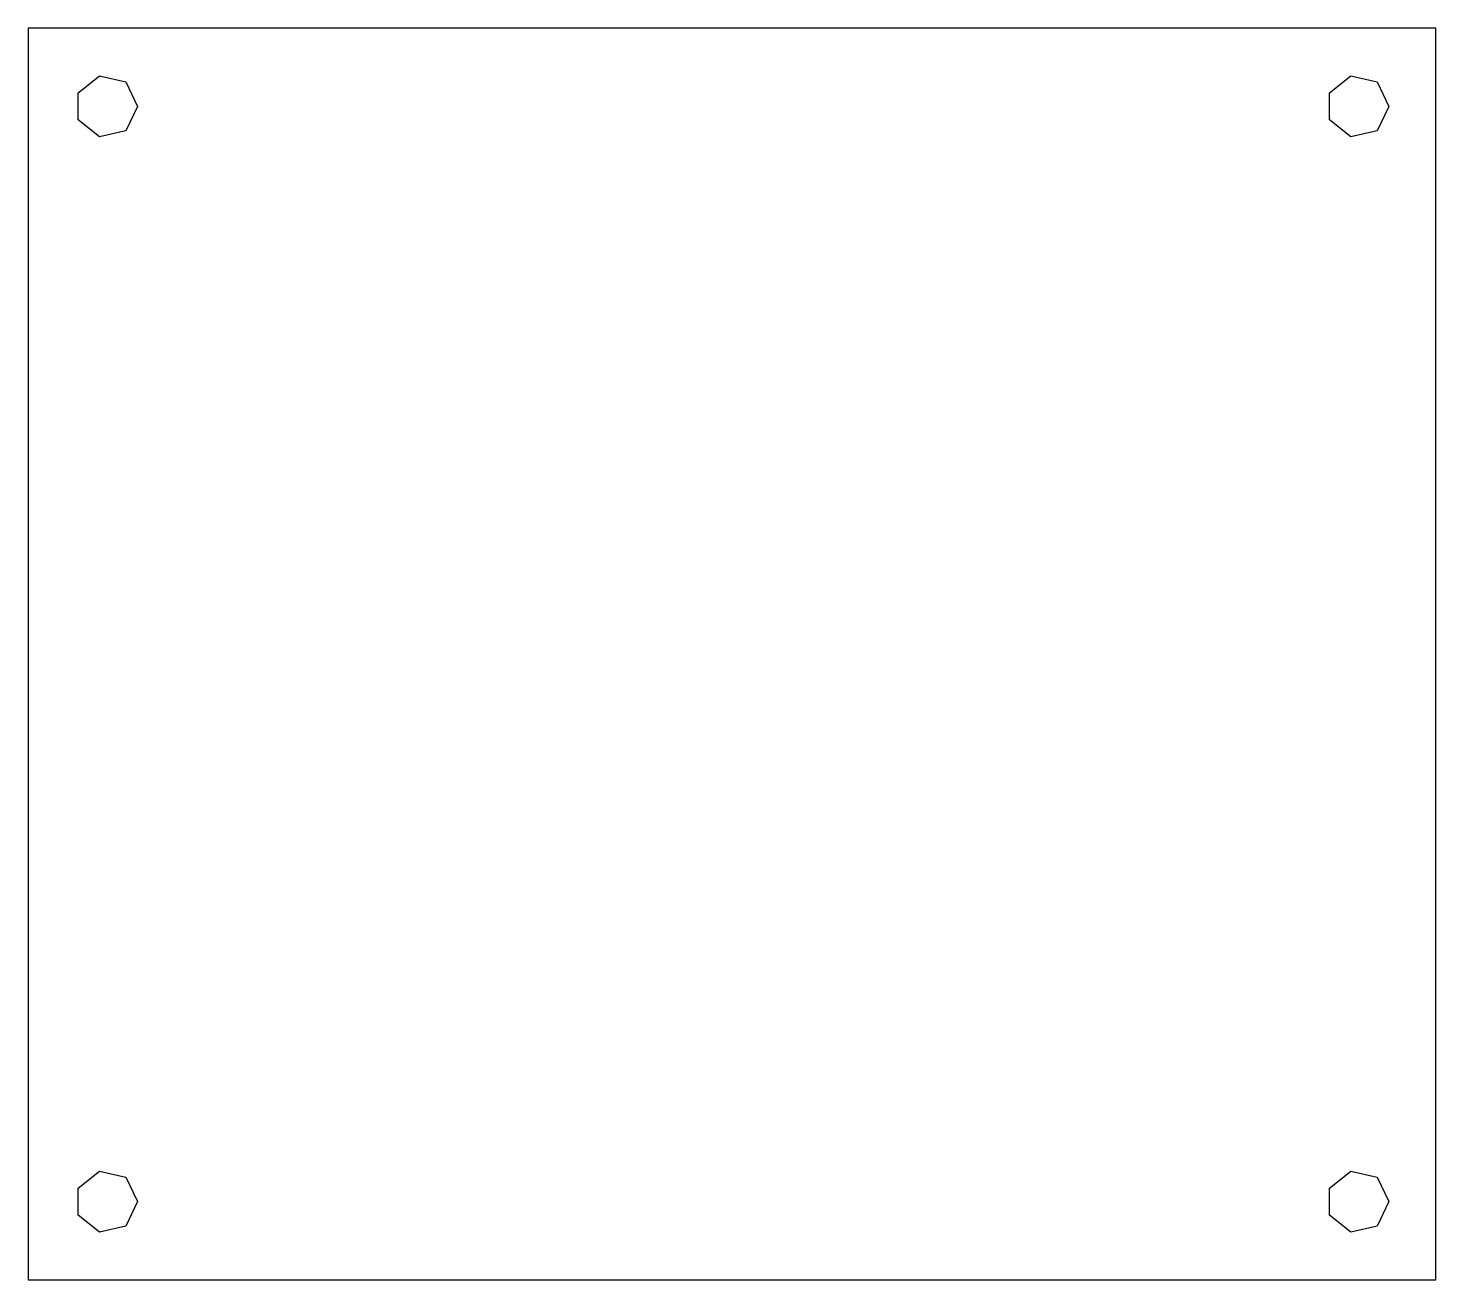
# Model space of a CAD drawing. Header units: metres. Extents: x 0 to 90, y 0 to 80.
import ezdxf

# ---------------------------------------------------------------- set-up
doc = ezdxf.new("R2010")
doc.units = ezdxf.units.M

msp = doc.modelspace()

# ---------------------------------------------------------------- linework, layer by layer
for p, q in [((90, 80), (0, 80)), ((0, 80), (0, 0)), ((90, 0), (90, 80)), ((3.19806, 75.8678), (4.55495, 76.9499)), ((4.55495, 76.9499), (6.24698, 76.5637)), ((6.24698, 76.5637), (7, 75)), ((83.1981, 75.8678), (84.5549, 76.9499)), ((84.5549, 76.9499), (86.247, 76.5637)), ((86.247, 76.5637), (87, 75)), ((3.19806, 74.1322), (3.19806, 75.8678)), ((83.1981, 74.1322), (83.1981, 75.8678)), ((7, 75), (6.24698, 73.4363)), ((87, 75), (86.247, 73.4363)), ((4.55495, 73.0501), (3.19806, 74.1322)), ((84.5549, 73.0501), (83.1981, 74.1322)), ((6.24698, 73.4363), (4.55495, 73.0501)), ((86.247, 73.4363), (84.5549, 73.0501)), ((3.19806, 5.86777), (4.55495, 6.94984)), ((4.55495, 6.94984), (6.24698, 6.56366)), ((6.24698, 6.56366), (7, 5)), ((83.1981, 5.86777), (84.5549, 6.94984)), ((84.5549, 6.94984), (86.247, 6.56366)), ((86.247, 6.56366), (87, 5)), ((3.19806, 4.13222), (3.19806, 5.86777)), ((83.1981, 4.13222), (83.1981, 5.86777)), ((7, 5), (6.24698, 3.43633)), ((87, 5), (86.247, 3.43633)), ((4.55495, 3.05014), (3.19806, 4.13222)), ((84.5549, 3.05014), (83.1981, 4.13222)), ((6.24698, 3.43633), (4.55495, 3.05014)), ((86.247, 3.43633), (84.5549, 3.05014)), ((0, 0), (90, 0))]:
    msp.add_line(p, q)

doc.saveas('drawing.dxf')
